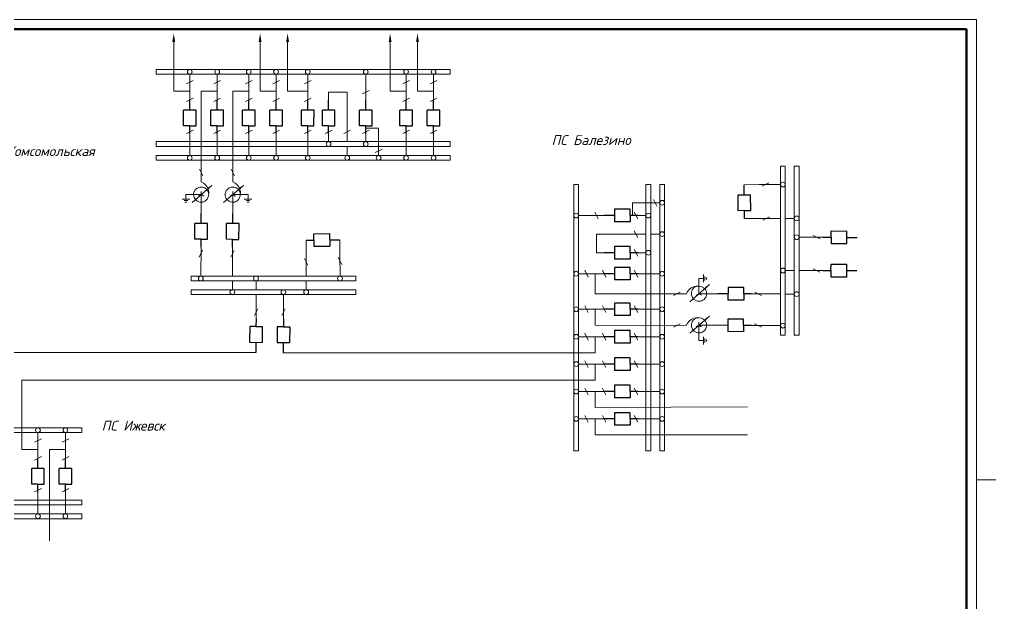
# Model space of a CAD drawing. Header units: millimetres. Extents: x 261 to 7736, y -4274 to -131.
# Drawn here: x 1472.9 to 1966.4, y -1320.5 to -1023.5 of the extents above; entities that cross this region are included whole.
import ezdxf

# ---------------------------------------------------------------- set-up
doc = ezdxf.new("R2010")
doc.units = ezdxf.units.MM
for name, color, linetype, lineweight in [('рамка толстая', 42, 'Continuous', 50), ('рамка тонкая', 93, 'Continuous', 20), ('текст', 6, 'Continuous', 30), ('тонкая', 7, 'Continuous', 20), ('штриховка', 2, 'Continuous', 20)]:
    doc.layers.add(name, color=color, linetype=linetype, lineweight=lineweight)
doc.layers.add('СХЕМА1', color=7, linetype='Continuous')
doc.styles.add('ГОСТ', font='isocpeui.ttf')
picture_1 = doc.add_image_def('image1.jpg', size_in_pixel=(4520, 1700))

# ---------------------------------------------------------------- blocks, each defined once
blk = doc.blocks.new('Выключатель')
for p, q in [((0, 10), (0, 16.5)), ((-4, 0), (-4, 10)), ((-4, 10), (4, 10)), ((4, 0), (4, 10)), ((0, 0), (-4, 0)), ((0, 0), (4, 0)), ((0, -5), (0, 0))]:
    blk.add_line(p, q)

msp = doc.modelspace()

# ---------------------------------------------------------------- linework, layer by layer
at = {"lineweight": 15}
for p, q in [((1551.34, -1035.04), (1551.34, -1059.9)), ((1595.24, -1059.9), (1595.21, -1035.04)), ((1609.18, -1059.9), (1609.18, -1035.04)), ((1661.26, -1035.04), (1661.26, -1059.9)), ((1675.2, -1059.9), (1675.2, -1035.04)), ((1691.72, -1051.37), (1691.72, -1048.97)), ((1565.28, -1059.9), (1565.25, -1106.07)), ((1581.3, -1059.9), (1581.3, -1106.07)), ((1691.72, -1088.03), (1691.72, -1085.63)), ((1691.72, -1095.11), (1691.72, -1092.71)), ((1859.63, -1184.04), (1859.63, -1098.15)), ((1862.08, -1098.15), (1859.63, -1098.15)), ((1862.08, -1184.04), (1862.08, -1098.15)), ((1866.62, -1184.08), (1866.62, -1098.15)), ((1869.07, -1098.15), (1866.62, -1098.15)), ((1869.07, -1184.08), (1869.07, -1098.15)), ((1754.62, -1107.43), (1757.02, -1107.43)), ((1791.28, -1107.43), (1793.68, -1107.43)), ((1798.35, -1107.43), (1800.75, -1107.43)), ((1559.46, -1114.82), (1555.59, -1114.8)), ((1557.53, -1112.49), (1557.52, -1114.81)), ((1565.28, -1112.53), (1557.53, -1112.49)), ((1563.94, -1113.33), (1565.28, -1112.53)), ((1565.28, -1112.53), (1565.27, -1111)), ((1565.28, -1112.53), (1566.62, -1113.32)), ((1565.28, -1122.1), (1565.28, -1112.55)), ((1580, -1113.33), (1581.33, -1112.53)), ((1581.33, -1112.53), (1581.33, -1111)), ((1581.33, -1112.53), (1589.08, -1112.49)), ((1581.33, -1112.53), (1581.33, -1122.1)), ((1581.33, -1112.53), (1582.68, -1113.32)), ((1587.15, -1114.82), (1591.03, -1114.8)), ((1589.08, -1112.49), (1589.09, -1114.81)), ((1558.49, -1115.59), (1556.55, -1115.58)), ((1558, -1116.36), (1557.03, -1116.36)), ((1588.13, -1115.59), (1590.06, -1115.58)), ((1588.61, -1116.36), (1589.58, -1116.36)), ((1881.38, -1134.23), (1869.07, -1134.23)), ((1560.24, -1153.98), (1560.23, -1153.98)), ((1560.23, -1156.43), (1560.23, -1153.98)), ((1560.23, -1153.98), (1643.92, -1153.98)), ((1643.92, -1156.43), (1643.92, -1153.98)), ((1820.47, -1157.12), (1820.45, -1153.25)), ((1821.24, -1156.15), (1821.23, -1154.21)), ((1866.62, -1151.13), (1862.08, -1151.13)), ((1881.29, -1151.13), (1869.07, -1151.13)), ((1560.23, -1156.43), (1643.92, -1156.43)), ((1593.14, -1160.97), (1593.14, -1156.43)), ((1818.13, -1155.19), (1820.46, -1155.18)), ((1818.17, -1162.94), (1818.13, -1155.19)), ((1822.01, -1155.66), (1822, -1154.69)), ((1560.2, -1160.97), (1560.19, -1160.97)), ((1560.19, -1163.42), (1560.19, -1160.97)), ((1560.19, -1160.97), (1643.92, -1160.97)), ((1560.19, -1163.42), (1643.92, -1163.42)), ((1593.14, -1175.65), (1593.14, -1163.42)), ((1607.08, -1175.73), (1607.08, -1163.42)), ((1643.92, -1163.42), (1643.92, -1160.97)), ((1765.55, -1162.97), (1811.71, -1162.97)), ((1816.84, -1163.74), (1818.17, -1162.94)), ((1818.17, -1162.94), (1818.17, -1161.41)), ((1818.17, -1162.94), (1819.52, -1163.73)), ((1818.17, -1162.94), (1827.75, -1162.94)), ((1765.55, -1178.99), (1811.71, -1179.03)), ((1816.87, -1179.77), (1818.21, -1178.96)), ((1818.17, -1178.99), (1818.13, -1186.74)), ((1818.21, -1178.96), (1818.2, -1177.44)), ((1827.75, -1178.99), (1818.2, -1178.99)), ((1818.21, -1178.96), (1819.55, -1179.75)), ((1859.63, -1184.04), (1859.63, -1184.04)), ((1862.08, -1184.04), (1859.63, -1184.04)), ((1866.62, -1184.07), (1866.62, -1184.08)), ((1869.07, -1184.08), (1866.62, -1184.08)), ((1818.13, -1186.74), (1820.46, -1186.75)), ((1820.47, -1184.81), (1820.45, -1188.69)), ((1821.24, -1185.79), (1821.23, -1187.72)), ((1822.01, -1186.27), (1822, -1187.24)), ((1593.05, -1192.84), (1249.29, -1192.84)), ((1606.99, -1192.93), (1765.55, -1192.93)), ((1474.23, -1242.11), (1474.23, -1206.87)), ((1765.55, -1206.87), (1474.23, -1206.87)), ((1765.55, -1220.81), (1842.86, -1220.48)), ((1504.66, -1231.18), (1504.66, -1233.58)), ((1842.86, -1234.73), (1765.55, -1234.73)), ((1488.17, -1242.11), (1488.17, -1288.51)), ((1504.66, -1267.84), (1504.66, -1270.24)), ((1504.66, -1274.92), (1504.66, -1277.32))]:
    msp.add_line(p, q, dxfattribs=at)
at = {"color": 18, "lineweight": 15, "true_color": 0x000000}
for p, q in [((1848.87, -1107.47), (1841.23, -1107.51)), ((1848.87, -1107.47), (1859.63, -1107.45)), ((1848.96, -1124.67), (1841.32, -1124.71)), ((1848.96, -1124.67), (1859.63, -1124.64)), ((1862.08, -1124.64), (1866.62, -1124.63)), ((1565.19, -1139.21), (1565.14, -1153.98)), ((1581.24, -1139.3), (1581.19, -1153.98)), ((1618.6, -1143.31), (1618.56, -1135.67)), ((1635.8, -1143.22), (1635.76, -1135.58)), ((1618.6, -1143.31), (1618.62, -1153.98)), ((1635.8, -1143.22), (1635.82, -1153.98)), ((1564.15, -1154.04), (1564.15, -1154)), ((1564.15, -1154.04), (1564.15, -1154)), ((1591.6, -1153.98), (1591.6, -1153.98)), ((1859.63, -1152.68), (1859.63, -1152.68)), ((1569.1, -1156.43), (1569.1, -1156.48)), ((1581.18, -1156.43), (1581.17, -1160.97)), ((1618.63, -1156.43), (1618.64, -1160.97)), ((1564.12, -1161.03), (1564.12, -1160.99)), ((1844.95, -1163.03), (1859.63, -1163.08)), ((1862.08, -1163.09), (1866.62, -1163.1)), ((1844.86, -1179.08), (1859.63, -1179.13)), ((1862.08, -1175.17), (1862.13, -1175.17)), ((1859.68, -1180.12), (1859.65, -1180.12)), ((1859.68, -1180.12), (1859.65, -1180.12)), ((1866.67, -1180.15), (1866.64, -1180.15))]:
    msp.add_line(p, q, dxfattribs=at)
at = {"lineweight": 15}
for centre, radius in [((1559.47, -1050.17), 1.2), ((1573.41, -1050.17), 1.2), ((1589.43, -1050.17), 1.2), ((1603.37, -1050.17), 1.2), ((1619.4, -1050.17), 1.2), ((1648.92, -1050.17), 1.2), ((1669.39, -1050.17), 1.2), ((1683.33, -1050.17), 1.2), ((1630.04, -1086.83), 1.2), ((1648.92, -1086.83), 1.2), ((1559.47, -1093.91), 1.2), ((1573.4, -1093.91), 1.2), ((1589.43, -1093.91), 1.2), ((1603.37, -1093.91), 1.2), ((1619.39, -1093.91), 1.2), ((1639.49, -1093.91), 1.2), ((1655.45, -1093.91), 1.2), ((1669.39, -1093.91), 1.2), ((1683.33, -1093.91), 1.2), ((1860.86, -1107.45), 1.23), ((1799.55, -1116.7), 1.2), ((1755.82, -1123.23), 1.2), ((1792.48, -1123.23), 1.2), ((1867.85, -1124.64), 1.23), ((1799.55, -1132.66), 1.2), ((1867.85, -1134.24), 1.23), ((1792.48, -1142.11), 1.2), ((1565.12, -1155.21), 1.23), ((1593.13, -1155.21), 1.23), ((1635.82, -1155.21), 1.23), ((1755.82, -1152.76), 1.2), ((1799.55, -1152.76), 1.2), ((1860.86, -1151.15), 1.23), ((1581.14, -1162.2), 1.23), ((1607.07, -1162.2), 1.23), ((1618.62, -1162.2), 1.23), ((1867.85, -1163.13), 1.23), ((1755.82, -1170.87), 1.2), ((1799.55, -1170.87), 1.2), ((1860.86, -1179.16), 1.23), ((1755.82, -1184.81), 1.2), ((1799.55, -1184.81), 1.2), ((1755.82, -1198.74), 1.2), ((1799.55, -1198.75), 1.2), ((1755.82, -1212.68), 1.2), ((1799.55, -1212.69), 1.2), ((1755.82, -1226.62), 1.2), ((1799.55, -1226.62), 1.2), ((1482.35, -1232.38), 1.2), ((1496.29, -1232.38), 1.2), ((1482.35, -1276.12), 1.2), ((1496.29, -1276.12), 1.2)]:
    msp.add_circle(centre, radius, dxfattribs=at)
for centre, radius, start, end in [((1565.28, -1112.55), 3.87, 0.3004, 322.576), ((1563.05, -1111.8), 6.14, 329.6801, 69.0453), ((1581.33, -1112.55), 3.87, 0.3004, 322.576), ((1579.11, -1111.8), 6.14, 329.6801, 69.0453), ((1817.45, -1165.17), 6.14, 59.6801, 159.0453), ((1818.2, -1162.94), 3.87, 90.3004, 52.576), ((1817.45, -1181.22), 6.14, 59.6801, 159.0453), ((1818.2, -1178.99), 3.87, 90.3004, 52.576)]:
    msp.add_arc(centre, radius, start, end, dxfattribs=at)
at = {"layer": 'рамка толстая', "color": 18, "true_color": 0x000000}
for p, q in [((1954.22, -1028.48), (1138.22, -1028.48)), ((1954.22, -1612.48), (1954.22, -1028.48))]:
    msp.add_line(p, q, dxfattribs=at)
at = {"layer": 'рамка тонкая', "color": 18, "true_color": 0x000000}
for q in [(1118.22, -1023.48), (1959.22, -1617.48)]:
    msp.add_line((1959.22, -1023.48), q, dxfattribs=at)
at = {"layer": 'СХЕМА1', "lineweight": 15}
for p, q in [((1561.19, -1054.51), (1557.76, -1056.23)), ((1575.13, -1054.51), (1571.7, -1056.23)), ((1591.16, -1054.51), (1587.73, -1056.23)), ((1605.09, -1054.51), (1601.67, -1056.23)), ((1621.12, -1054.51), (1617.69, -1056.23)), ((1671.12, -1054.51), (1667.69, -1056.23)), ((1685.05, -1054.51), (1681.63, -1056.23)), ((1650.65, -1059.64), (1647.22, -1061.36)), ((1561.19, -1063.57), (1557.76, -1065.29)), ((1575.13, -1063.57), (1571.7, -1065.29)), ((1591.15, -1063.57), (1587.73, -1065.29)), ((1605.09, -1063.57), (1601.67, -1065.29)), ((1621.12, -1063.57), (1617.69, -1065.29)), ((1671.11, -1063.57), (1667.69, -1065.29)), ((1685.05, -1063.57), (1681.63, -1065.29)), ((1561.19, -1079.71), (1557.76, -1081.43)), ((1575.13, -1079.71), (1571.7, -1081.43)), ((1591.15, -1079.71), (1587.73, -1081.43)), ((1605.09, -1079.71), (1601.67, -1081.43)), ((1621.12, -1079.71), (1617.69, -1081.43)), ((1631.77, -1079.71), (1628.34, -1081.43)), ((1641.21, -1079.71), (1637.79, -1081.43)), ((1650.65, -1079.71), (1647.22, -1081.43)), ((1671.11, -1079.71), (1667.69, -1081.43)), ((1685.05, -1079.71), (1681.63, -1081.43)), ((1657.18, -1089.51), (1653.75, -1091.22)), ((1795.15, -1114.97), (1796.87, -1118.4)), ((1765.29, -1121.51), (1767, -1124.93)), ((1785.36, -1121.5), (1787.07, -1124.93)), ((1785.36, -1130.94), (1787.07, -1134.37)), ((1785.36, -1140.38), (1787.07, -1143.81)), ((1760.16, -1151.03), (1761.87, -1154.46)), ((1769.22, -1151.03), (1770.93, -1154.46)), ((1785.36, -1151.03), (1787.07, -1154.46)), ((1760.16, -1169.14), (1761.87, -1172.57)), ((1769.22, -1169.14), (1770.93, -1172.57)), ((1785.36, -1169.14), (1787.07, -1172.57)), ((1760.16, -1183.08), (1761.87, -1186.51)), ((1769.22, -1183.08), (1770.93, -1186.51)), ((1785.36, -1183.08), (1787.07, -1186.51)), ((1760.16, -1197.02), (1761.87, -1200.45)), ((1769.22, -1197.02), (1770.93, -1200.45)), ((1785.36, -1197.02), (1787.07, -1200.45)), ((1760.16, -1210.96), (1761.87, -1214.39)), ((1769.22, -1210.96), (1770.93, -1214.39)), ((1785.36, -1210.96), (1787.07, -1214.39)), ((1760.16, -1224.9), (1761.87, -1228.33)), ((1769.22, -1224.9), (1770.93, -1228.33)), ((1785.36, -1224.9), (1787.07, -1228.33)), ((1484.08, -1236.72), (1480.65, -1238.44)), ((1498.02, -1236.72), (1494.59, -1238.44)), ((1484.08, -1245.78), (1480.65, -1247.5)), ((1498.02, -1245.78), (1494.59, -1247.5)), ((1484.08, -1261.92), (1480.65, -1263.64)), ((1498.02, -1261.92), (1494.59, -1263.64))]:
    msp.add_line(p, q, dxfattribs=at)
at = {"layer": 'СХЕМА1', "color": 18, "lineweight": 15, "true_color": 0x000000}
for p, q in [((1566.08, -1103.02), (1564.37, -1099.59)), ((1582.14, -1103.02), (1580.43, -1099.59)), ((1853.67, -1106.59), (1850.24, -1108.3)), ((1854.06, -1123.79), (1850.63, -1125.5)), ((1879.73, -1135.07), (1876.3, -1133.36)), ((1566.03, -1140.87), (1564.32, -1144.3)), ((1582.09, -1140.96), (1580.37, -1144.38)), ((1636.67, -1148.03), (1634.96, -1144.6)), ((1619.48, -1148.42), (1617.76, -1144.99)), ((1879.64, -1151.97), (1876.21, -1150.26)), ((1808.66, -1162.13), (1805.23, -1163.85)), ((1846.6, -1162.18), (1850.03, -1163.9)), ((1592.3, -1173.99), (1594.01, -1170.56)), ((1606.24, -1174.08), (1607.95, -1170.65)), ((1808.66, -1178.19), (1805.23, -1179.9)), ((1846.51, -1178.24), (1849.94, -1179.95))]:
    msp.add_line(p, q, dxfattribs=at)
at = {"layer": 'СХЕМА1', "lineweight": 15}
for points in [[(1552.08, -1035.04), (1550.59, -1035.04), (1551.34, -1030.57)], [(1595.96, -1035.04), (1594.47, -1035.04), (1595.21, -1030.57)], [(1609.93, -1035.04), (1608.44, -1035.04), (1609.18, -1030.57)], [(1662.01, -1035.04), (1660.52, -1035.04), (1661.26, -1030.57)], [(1675.95, -1035.04), (1674.46, -1035.04), (1675.2, -1030.57)]]:
    msp.add_solid(points, dxfattribs=at)
at = {"layer": 'тонкая', "color": 18, "lineweight": 15, "true_color": 0x000000}
for p, q in [((1560.62, -1116.59), (1570.64, -1107.85)), ((1576.68, -1116.59), (1586.7, -1107.85)), ((1813.52, -1167), (1823.54, -1158.26)), ((1813.55, -1183.02), (1823.57, -1174.29))]:
    msp.add_line(p, q, dxfattribs=at)
for points in [[(1568.49, -1109.1), (1569.11, -1109.82), (1570.95, -1107.58)], [(1584.54, -1109.1), (1585.17, -1109.82), (1587.01, -1107.58)], [(1821.38, -1159.51), (1822.01, -1160.23), (1823.85, -1157.99)], [(1821.38, -1175.57), (1822.01, -1176.28), (1823.85, -1174.05)]]:
    msp.add_solid(points, dxfattribs=at)
at = {"layer": 'штриховка', "color": 0, "lineweight": 15}
for p, q in [((1542.42, -1048.97), (1542.42, -1051.37)), ((1691.72, -1048.97), (1542.42, -1048.97)), ((1691.72, -1051.37), (1542.42, -1051.37)), ((1559.47, -1060.43), (1559.47, -1051.37)), ((1573.41, -1060.43), (1573.41, -1051.37)), ((1589.44, -1060.43), (1589.43, -1051.37)), ((1603.37, -1060.43), (1603.37, -1051.37)), ((1619.4, -1060.43), (1619.4, -1051.37)), ((1648.93, -1060.43), (1648.92, -1051.37)), ((1669.4, -1060.43), (1669.39, -1051.37)), ((1683.33, -1060.43), (1683.33, -1051.37)), ((1559.47, -1059.9), (1551.34, -1059.9)), ((1559.47, -1064.43), (1559.47, -1060.43)), ((1573.41, -1059.9), (1565.28, -1059.9)), ((1573.41, -1064.43), (1573.41, -1060.43)), ((1589.44, -1059.9), (1581.3, -1059.9)), ((1589.44, -1064.43), (1589.44, -1060.43)), ((1603.37, -1059.9), (1595.24, -1059.9)), ((1603.37, -1064.43), (1603.37, -1060.43)), ((1619.4, -1059.9), (1609.18, -1059.9)), ((1619.4, -1064.43), (1619.4, -1060.43)), ((1630.05, -1064.43), (1630.05, -1060.43)), ((1639.49, -1060.43), (1630.05, -1060.43)), ((1639.49, -1085.63), (1639.49, -1060.43)), ((1648.93, -1064.43), (1648.93, -1060.43)), ((1669.4, -1059.9), (1661.26, -1059.9)), ((1669.4, -1064.43), (1669.4, -1060.43)), ((1683.33, -1059.9), (1675.2, -1059.9)), ((1683.33, -1064.43), (1683.33, -1060.43)), ((1655.45, -1078.74), (1648.92, -1078.74)), ((1655.45, -1085.63), (1655.45, -1078.74)), ((1559.47, -1085.63), (1559.47, -1081.63)), ((1573.4, -1085.63), (1573.4, -1081.63)), ((1589.43, -1085.63), (1589.43, -1081.63)), ((1603.37, -1085.63), (1603.37, -1081.63)), ((1619.39, -1085.63), (1619.39, -1081.63)), ((1630.04, -1085.63), (1630.04, -1081.63)), ((1648.92, -1085.63), (1648.92, -1081.63)), ((1669.39, -1085.63), (1669.39, -1081.63)), ((1683.33, -1085.63), (1683.33, -1081.63)), ((1542.42, -1085.63), (1542.42, -1088.03)), ((1691.72, -1085.63), (1542.42, -1085.63)), ((1691.72, -1088.03), (1542.42, -1088.03)), ((1559.47, -1092.71), (1559.47, -1085.63)), ((1573.4, -1092.71), (1573.4, -1085.63)), ((1589.43, -1092.71), (1589.43, -1085.63)), ((1603.37, -1092.71), (1603.37, -1085.63)), ((1619.39, -1092.71), (1619.39, -1085.63)), ((1639.49, -1092.71), (1639.49, -1088.03)), ((1655.45, -1092.71), (1655.45, -1085.63)), ((1669.39, -1092.71), (1669.39, -1085.63)), ((1683.33, -1092.71), (1683.33, -1085.63)), ((1542.42, -1092.71), (1542.42, -1095.11)), ((1691.72, -1092.71), (1542.42, -1092.71)), ((1691.72, -1095.11), (1542.42, -1095.11)), ((1754.62, -1107.43), (1754.62, -1242.83)), ((1757.02, -1107.43), (1757.02, -1242.83)), ((1791.28, -1107.43), (1791.28, -1242.83)), ((1793.68, -1107.43), (1793.68, -1242.83)), ((1798.35, -1107.43), (1798.35, -1242.83)), ((1800.75, -1107.43), (1800.75, -1242.83)), ((1791.28, -1116.7), (1784.39, -1116.7)), ((1784.39, -1116.7), (1784.39, -1123.23)), ((1798.35, -1116.7), (1791.28, -1116.7)), ((1766.08, -1123.22), (1757.02, -1123.23)), ((1770.08, -1123.22), (1766.08, -1123.22)), ((1791.28, -1123.23), (1787.28, -1123.23)), ((1791.28, -1132.66), (1766.08, -1132.66)), ((1766.08, -1132.66), (1766.08, -1142.1)), ((1798.35, -1132.66), (1793.68, -1132.66)), ((1770.08, -1142.1), (1766.08, -1142.1)), ((1791.28, -1142.11), (1787.28, -1142.11)), ((1766.08, -1152.75), (1757.02, -1152.76)), ((1765.55, -1152.75), (1765.55, -1162.97)), ((1770.08, -1152.75), (1766.08, -1152.75)), ((1791.28, -1152.76), (1787.28, -1152.76)), ((1798.35, -1152.76), (1791.28, -1152.76)), ((1766.08, -1170.86), (1757.02, -1170.87)), ((1765.55, -1170.86), (1765.55, -1178.99)), ((1770.08, -1170.86), (1766.08, -1170.86)), ((1791.28, -1170.87), (1787.28, -1170.87)), ((1798.35, -1170.87), (1791.28, -1170.87)), ((1766.08, -1184.8), (1757.02, -1184.81)), ((1765.55, -1184.8), (1765.55, -1192.93)), ((1770.08, -1184.8), (1766.08, -1184.8)), ((1791.28, -1184.81), (1787.28, -1184.81)), ((1798.35, -1184.81), (1791.28, -1184.81)), ((1766.08, -1198.74), (1757.02, -1198.74)), ((1765.55, -1198.74), (1765.55, -1206.87)), ((1770.08, -1198.74), (1766.08, -1198.74)), ((1791.28, -1198.75), (1787.28, -1198.75)), ((1798.35, -1198.75), (1791.28, -1198.75)), ((1766.08, -1212.68), (1757.02, -1212.68)), ((1765.55, -1212.68), (1765.55, -1220.81)), ((1770.08, -1212.68), (1766.08, -1212.68)), ((1791.28, -1212.69), (1787.28, -1212.69)), ((1798.35, -1212.69), (1791.28, -1212.69)), ((1766.08, -1226.62), (1757.02, -1226.62)), ((1765.55, -1226.62), (1765.55, -1234.73)), ((1770.08, -1226.62), (1766.08, -1226.62)), ((1798.35, -1226.62), (1787.28, -1226.62)), ((1504.66, -1231.18), (1369.26, -1231.18)), ((1504.66, -1233.58), (1369.26, -1233.58)), ((1482.36, -1242.64), (1482.35, -1233.58)), ((1496.3, -1242.64), (1496.29, -1233.58)), ((1482.36, -1242.11), (1474.23, -1242.11)), ((1482.36, -1246.64), (1482.36, -1242.64)), ((1496.3, -1242.11), (1488.17, -1242.11)), ((1496.3, -1246.64), (1496.3, -1242.64)), ((1754.62, -1242.83), (1757.02, -1242.83)), ((1791.28, -1242.83), (1793.68, -1242.83)), ((1798.35, -1242.83), (1800.75, -1242.83)), ((1504.66, -1267.84), (1369.26, -1267.84)), ((1482.35, -1267.84), (1482.35, -1263.84)), ((1482.35, -1274.92), (1482.35, -1267.84)), ((1496.29, -1267.84), (1496.29, -1263.84)), ((1496.29, -1274.92), (1496.29, -1267.84)), ((1504.66, -1270.24), (1369.26, -1270.24)), ((1504.66, -1274.92), (1369.26, -1274.92)), ((1504.66, -1277.32), (1369.26, -1277.32))]:
    msp.add_line(p, q, dxfattribs=at)

# ---------------------------------------------------------------- block references
at = {"lineweight": 15, "xscale": -0.8, "yscale": 0.8, "zscale": 0.8}
for p, rotation in [((1559.47, -1077.63), 359.9830018169337), ((1573.41, -1077.63), 359.9830018169337), ((1589.43, -1077.63), 359.9830018169337), ((1603.37, -1077.63), 359.9830018169337), ((1619.4, -1077.63), 359.9830018169337), ((1630.04, -1077.63), 359.9830018169337), ((1648.92, -1077.63), 359.9830018169337), ((1669.39, -1077.63), 359.9830018169337), ((1683.33, -1077.63), 359.9830018169337), ((1783.28, -1123.23), 89.98300181693368), ((1783.28, -1142.11), 89.98300181693368), ((1783.28, -1152.76), 89.98300181693368), ((1783.28, -1170.87), 89.98300181693368), ((1783.28, -1184.81), 89.98300181693368), ((1783.28, -1198.74), 89.98300181693368), ((1783.28, -1212.68), 89.98300181693368), ((1783.28, -1226.62), 89.98300181693368), ((1482.35, -1259.84), 359.9830018169337), ((1496.29, -1259.84), 359.9830018169337)]:
    msp.add_blockref('Выключатель', p, dxfattribs=dict(at, rotation=rotation))
at = {"color": 18, "lineweight": 15, "true_color": 0x000000, "yscale": 0.8, "zscale": 0.8}
for p, xscale, rotation in [((1841.29, -1120.71), 0.8, 0.3004350648896082), ((1565.21, -1135.21), -0.8, 359.6995649351103), ((1581.26, -1135.3), -0.8, 359.6995649351103), ((1622.56, -1135.65), 0.8, 270.3004350648897), ((1885.38, -1134.25), -0.8, 269.6995649351101), ((1885.29, -1151.15), -0.8, 269.6995649351101), ((1840.95, -1163.01), -0.8, 89.6995649351104), ((1593.12, -1179.65), -0.8, 179.6995649351101), ((1607.06, -1179.73), -0.8, 179.6995649351101), ((1840.86, -1179.06), -0.8, 89.6995649351104)]:
    msp.add_blockref('Выключатель', p, dxfattribs=dict(at, xscale=xscale, rotation=rotation))

# ---------------------------------------------------------------- texts
at = {"layer": 'текст', "color": 18, "lineweight": 15, "true_color": 0x000000, "char_height": 5, "attachment_point": 1, "style": 'ГОСТ'}
for s, width, heights, insert in [('ПС Балезино', 62.0516, [13.22], (1743.32, -1082.33)), ('ПС Комсомольская', 62.0516, [13.22], (1455.39, -1087.97)), ('ПС Ижевск', 49.4034, [13.87], (1514.72, -1227.53))]:
    msp.add_mtext_dynamic_manual_height_columns(s, width=width, gutter_width=12.5, heights=heights, dxfattribs=dict(at, insert=insert))

# ---------------------------------------------------------------- pictures from other files: only their frames are drawn
at = {"lineweight": 15}
image = msp.add_image(picture_1, insert=(1959.22, -1617.48), size_in_units=(956.73, 359.83), dxfattribs=at)
image.dxf.flags = 7

doc.saveas('drawing.dxf')
